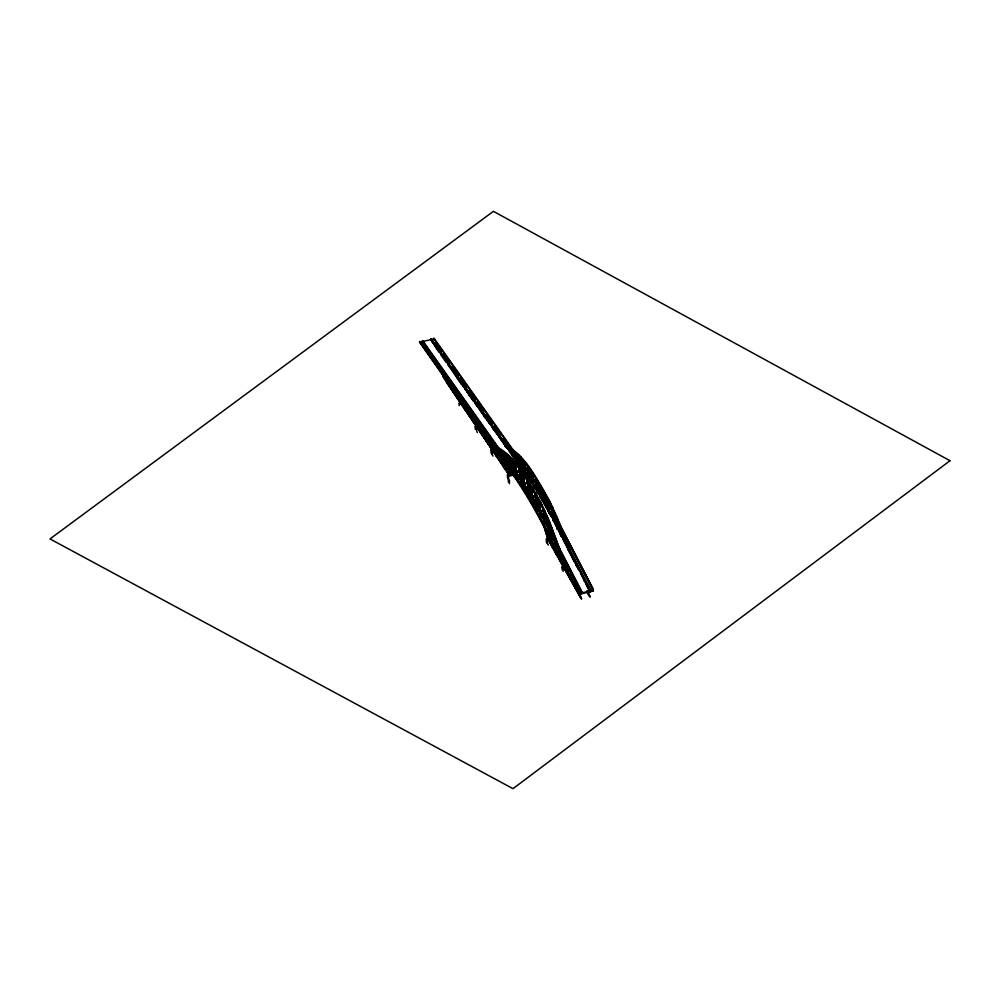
<?xml version="1.0" encoding="UTF-8"?>
<svg xmlns="http://www.w3.org/2000/svg" width="1000" height="1000" viewBox="0 0 1000 1000"><rect width="100%" height="100%" fill="white"/><g stroke="black" fill="none" stroke-linecap="round" stroke-linejoin="round"><path stroke-width="1.5" d="M511.5 467.562L512.013 459.025L512.438 468.188L511.5 467.562L512.438 468.188M511.95 468.3L512.013 459.025M546.812 525.887L547.762 518.275L547.413 526.775L550.975 527.5L554.275 540.025L554.9 536.613L554.763 539.913L551.825 528.337L547.562 527.35L546.975 525.938L543.862 510.25L546.812 525.887L547.463 525.825L544.35 510.138L547.463 525.825A366.613 109.95 77 0 0 516.15 473.275L512.4 459.312L507.562 462.45L511.6 458.913L512.212 467.812L515.363 472.188A366.613 109.95 77 0 0 512.212 467.812L422.25 340.812L422.25 342.638L424.038 345.163M520.025 465.6L520.538 457.05L520.95 466.213L520.025 465.6L520.95 466.213M520.462 466.325L520.037 457.163M501.413 453.4L505.25 453.375L504.738 458.15L505.1 453.125L504.9 454.075L501.413 453.4L505.4 453.963M504.738 458.15L504.6 453.237L507.475 462.3L508.125 462.113L508.375 456.112L507.663 455.863L507.475 462.3M505.225 458.038L505.1 453.125L504.438 453.3M513.763 452.962L513.25 456.175L513.125 451.262C517.562 451.75 503.562 451.337 513.425 452.1C512.35 447.638 514.975 462.638 516.65 460.138L516.663 453.775L516.075 460.475L520.438 457.45L524.012 471.488L528.675 466.85L524.812 471.887L524.012 470.887L524.325 472L528.488 467.475L531.737 483.013L528.675 466.85M513.737 456.062L513.6 452.7M515.438 473.025L515.975 463.512L516.375 473.638L515.438 473.025L516.375 473.638M519.663 468.938L519.6 479.113L515.662 473.387L515.712 463.988L516.15 473.275L520.087 479L520.15 468.825L515.487 473.462L511.6 458.913M515.875 473.762L515.487 463.625M523.95 471.062L524.5 461.538L524.888 471.675L523.95 471.062L524.888 471.675M524.4 471.788L524.012 461.65M524.45 470.938L524.5 461.538M528.688 472.912L528.6 477.025L524.663 471.3L524.712 463.237M519.375 478.75L520.075 469.038L520.312 479.363L519.375 478.75L520.312 479.363M519.812 479.475L520.075 469.038M529 469.162L528.337 477.5L528.1 467.188L529.038 467.8L528.1 467.188M532.4 482.837L528.987 467.362L528.325 467.55L528.112 477.137L430.775 338.837L524.5 471.375M528.337 477.5L528.55 467.912M429 351.362L422.738 342.525L422.75 340.7L512.238 467.163A366.613 109.95 77 0 1 547.463 525.087M433.025 343.038L431.238 340.513L431.262 338.725L520.75 465.188A366.613 109.95 77 0 1 555.975 523.112M549.188 538.3L546.4 538.95L546.312 541.75L548.387 545.062M547.375 543.45L547.463 540.65L546.4 538.95M562.038 569.663L562.125 566.862L564.913 566.225M563.1 571.362L563.188 568.575L562.125 566.862M578.962 592.737L578.85 594.375L581.525 593.75L581.638 592.112M582.137 592L582.013 593.638L590.037 591.775L590.163 590.138M590.65 590.025L590.525 591.663L593.2 591.038L593.325 589.4L558.65 522.325L593.312 589.562M459.087 405.65L459.175 402.85L460.238 404.562M475.225 429.3L475.3 426.512L479.487 425.538M475.3 426.512L477.3 432.625M497.488 453.062L497.125 456.275L495.262 449.038L491.075 449.963L490.988 452.75L493.062 456.075M492.05 454.45L492.125 451.662L491.075 449.963M513.062 473.237L507.488 474.525L507.4 477.325L509.475 480.637L509.387 483.738M508.325 482.038L508.413 478.938M508.462 479.025L508.55 476.238L507.488 474.525M523.212 484.575L524.075 475.012L524.15 485.188L523.212 484.575L524.15 485.188M531.75 488.45L531.538 498.338L528.438 481.688L523.625 485.65L523.8 475.487M523.663 485.3L524.075 475.012M527.2 490.913L528.05 481.388L528.125 491.525L527.2 490.913L528.125 491.525M527.413 491.275L528.125 481.163L531.712 497.713L536.062 494.613L538.538 506.875M527.638 491.637L528.05 481.388M528.275 481.75L527.913 491.163L527.95 481.8L531.225 497.825L531.888 497.638L532.25 488.338L531.4 497.75L536.062 494.613M531.175 497.388L532.025 487.975L532.1 498L531.175 497.388L532.1 498M531.737 482.6L532.587 473.038L532.663 483.212L531.737 482.6L532.663 483.212M531.95 482.962L532.325 473.512M531.613 498.113L532.025 487.975M532.175 483.325L532.587 473.038M532.812 473.4L531.912 482.95M535.138 504.225L535.988 494.837L536.062 504.837L535.138 504.225L536.062 504.837M536.075 479.525L536.163 489.663L537.013 480.138L536.075 479.525L537.013 480.138M535.363 504.588L535.575 494.725M535.938 489.3L536.65 479.2L540.237 495.737L544.575 492.638L547.638 507.825M535.575 504.95L535.5 494.95M536.163 489.663L536.562 479.412M536.087 498.288L535.85 504.475L535.887 495.238L539.675 512.6L543.85 509.312L539.538 512.025L539.45 502.025L540.375 502.638L540.163 512.487M547.562 508.1A366.613 109.95 77 0 0 536.475 489.2L536.575 485.163M541.263 516.175L536.375 495.125L535.712 495.312L538.925 511.362L539.45 502.025M539.688 495.412L540.538 486L540.625 496.025L539.688 495.412L540.625 496.025M540.275 486.475L540.05 496.362L544.888 493.15L548.688 510.513L552.362 507.337L548.188 510.637L547.962 500.05L548.9 500.662L548.538 509.938M540.138 496.138L540.538 486M543.038 518.425L543.875 509.613L543.962 519.15L543.038 518.425L543.962 519.15M543.65 502.25L544.5 492.863L544.587 502.863L543.65 502.25L544.587 502.863M543.875 502.612L544.575 492.638M544.1 502.975L544.5 492.863M544.487 499.412L544.362 502.5L544.4 493.263L549.012 512.825M544.888 493.15L544.237 493.338L547.438 509.387L547.962 500.05M548.45 499.938L547.612 509.325M551.125 528.088L551.125 533.975L551.613 527.975L548.05 527.238L548.138 520.763M551.562 516.462L552.388 507.638L552.487 517.175L551.562 516.462L552.487 517.175M551.125 533.975L551.512 528.375L554.275 540.025M552 517.288L552.388 507.638M551.625 533.862L552 528.263L554.412 538.45M561.737 537.025L555.375 524.7L556.275 516.3L556.562 525.262L560.35 526.362L563.275 537.938L563.413 534.637L562.788 538.05L559.5 525.525L555.5 523.962A366.613 109.95 77 0 0 520.25 465.962M555.938 524.8L560.125 526L556.075 525.388L556.275 516.3M562.625 538L563.275 537.938L560.513 526.3L560.138 531.888L559.425 531.638L559.637 526.112M559.65 532L560.025 526.413L562.788 538.05M560.138 531.888L560.125 526M507.663 455.863L507.638 462.225L504.6 453.237M508.05 462.337L508.15 455.75M523.375 467.188L520.612 456.825L515.938 459.888L516.175 453.888M524.663 471.3L520.925 457.337L516.575 460.363L516.663 453.775M548.488 534.85L548.3 539.062L552.288 545.175L548.8 538.95L548.913 536.15M551.8 545.3L552.025 540.025M552.238 540.438L552 546.138L551.163 539.487M552.625 537.275L552.188 546.6L552.863 542.275M554.412 536.725L554.562 540.9L557.05 542.275L554.913 540.2L556.562 542.388M554.9 536.613L555.062 540.788L557.05 542.275M556.188 552.712L555.862 548.875M556.7 550.962L556.087 553.737L556.325 548.387M556.487 550.575L556.375 553.25L556.512 550.487M559.15 555.538L559.587 559.987L559.725 556.975M560.45 551.912L559.8 560.35L560.013 555.875M560.2 556.237L560.5 560.625M562.925 534.75L563.088 538.925L565.562 540.3L563.425 538.237L565.075 540.413M563.413 534.637L563.088 538.925M563.625 564.188L564 566.862M563.725 567.375L564.338 564.462M564.125 564.062L564.412 567.612M567.537 571.388L567.913 573.85M567.638 574.35L567.75 571.775L568.138 574.237M568 570.862L568.325 574.587M571.462 578L571.825 580.837M575.363 585.25L575.737 587.812M588 590.938L588.387 593.212M548.337 533.062L548.263 539.487M552.225 540.6L551.975 546.4L552.25 545.6M555.887 553.362L556.125 548.013L555.9 553.4L555.05 547.013M559.8 560.35L560 555.862M560.288 560.237L560.425 557.238M564.2 567.225L564.325 564.45M458.913 398.088L461 403.512L460.688 400.125M465.35 402.475L461.55 397.188L460.788 403.2L460.913 400.475M461 403.512L461.138 400.825M464.562 408.812L465.5 409.338L464.562 408.812L464.7 405.925M464.925 406.275L464.787 409.125L465.412 406.163M465.012 409.45L465.188 405.812M468.575 414.725L469.513 415.25L468.575 414.725L468.713 411.725M469.562 395.775L473.375 400.625M468.938 412.075L468.8 415.05L469.425 411.962M469.025 415.363L469.225 410.95M470.05 395.662L469.338 395.4M473.663 418.113L473.025 421.312L472.762 416.9M477.85 420.25L473.612 414.2L472.8 420.988L472.95 417.875M473.025 421.312L473.188 418.038M476.587 426.6L477.912 427.7L476.587 426.6L476.712 423.988M477.488 422.925L476.812 426.925L476.987 423.038M477.212 423.387L477.025 427.238L477.638 424.562M480.588 432.488L480.788 428.438M481.5 428.675L480.812 432.8L481.012 428.787M481.275 428.325L481.037 433.125L481.65 430.35M484.8 434.2L484.6 438.45L483.688 432.95M485.025 434.538L484.825 438.762L485.513 434.425M485.288 434.087L485.037 439.087L485.662 436.188M489.1 444.162L488.812 439.95M488.825 444.65L489.038 440.213M489.3 439.837L489.062 444.762L493.113 450.062L489.55 444.65L489.688 441.863M489.525 440.1L489.312 444.538L492.025 443.038M492.625 450.175L492.825 445.725M492.837 450.55L493.05 445.988M493.338 444.925L493.075 450.662L497.125 455.85M494.162 429.663L493.45 429.4M488.612 444.275L486.112 440.637L493.162 450.462L493.475 447.312M496.413 454.787L493.562 450.55L493.7 447.675M496.637 455.962L496.85 451.463M497.075 451.725L496.838 456.788L499.525 455.513M497.337 451.337L497.088 456.45L501.138 461.512M497.35 455.962L497.325 456.675L489.538 444.862M500.425 460.475L497.575 456.337L497.775 451.987M500.65 461.625L500.863 457.15M504.425 466.6L501.575 462.312L500.85 462.512L501.15 455.95M501.375 456.325L501.087 462.425L505.138 467.663M501.5 458.888L500.85 462.45M501.575 462.312L501.725 459.263M504.65 467.775L504.9 462.463M508.575 466.5L504.85 468.6L505.112 462.837M505.387 462.1L505.1 468.263L508.663 473.45L509.375 468.663L509.062 475.1L509.8 469.95M505.513 464.7L505.337 468.488L501.125 461.975M508.438 472.3L505.588 468.15L505.737 465.062M508.663 473.45L508.888 468.775M509.113 469.15L509.012 474.738L513.475 473.85M509.012 474.738L509.525 470.588M552.85 537.688L552.663 536.85M556.975 528.3L557.663 519.538L557.712 528.15M573.038 558.3L569.55 552.612M575.7 582.975L576.013 582.025M579.412 589.675L579.875 595.188M580.075 590.4L579.9 589.562M581.275 598.938L548.05 539.075L548.35 532.863M581.763 598.825L568.188 574.062M588.1 588.538L587.925 587.7M588.587 588.425L585.6 582.612M589.8 596.962L586.788 591.112M590.288 596.85L587.288 590.988M459.825 399.438L461.05 402.762L461.175 400.012M509.162 468.162L508.862 474.275L512.837 473.425M509.312 465.1L510.175 457.35L510.025 465.363M509.538 465.475L509.688 457.463M443.387 376.488L509.35 474.162L509.5 471.1M509.8 464.988L510.175 457.35M517.825 463.125L518.688 455.375L518.462 464.913M518.05 463.5L518.2 455.487M518.325 463.013L518.612 456.9M548.05 534.05L547.8 539.163L580.525 597.587M548.275 529.388L549.15 521.512L548.913 531.2M548.5 529.763L548.65 521.625M548.462 535.487L548.288 539.038L564.388 567.762M548.688 530.825L549.15 521.512M556.712 528.962L557.175 519.65M557.288 527.3L557.663 519.538M454.888 392.287L456.987 397.6L456.675 394.325M457.512 378.738L461.325 383.612M457.388 394.55L456.763 397.275L456.887 394.663M456.987 397.6L457.113 395.012M458 378.625L457.8 377.925M444.963 379.725L445.112 376.85M448.875 383.062L448.75 385.412L449.113 383.013M449.237 385.3L449.363 382.95M453.1 389.2L452.975 391.613L456.737 391.4M455.8 393.587L457 396.85L457.15 394.212M528.125 481.163L523.475 485.075L524.288 475.375L523.713 484.875L520.3 469.4L523.888 484.8L523.225 484.988L519.812 469.525L523.387 484.925M550.862 538.25L548.062 538.775L548.75 539.375M551.962 546.362L555.112 545.075M578.85 594.375L544.275 526.475A366.613 109.95 77 0 0 509.05 468.55L419.575 341.425L509.075 467.738A366.613 109.95 77 0 1 544.3 525.65L578.962 592.9M544.175 527.288A365.412 109.588 77 0 0 509.075 469.562L419.55 342.25L422.225 341.625L511.725 467.925A366.613 109.95 77 0 1 546.95 525.85L553.225 538.987M555.862 524.587L555.95 523.763A366.613 109.95 77 0 0 548.212 509.263M480.812 432.8L481.3 428.713M476.812 426.925L477.287 422.975M472.8 420.988L473.587 414.65M545.075 512.188L560.975 554L548.763 521.888L541.163 505.175A365.425 109.588 77 0 0 529.487 484.637C521.275 470.838 512.337 456.712 497.625 448.975M518.212 466.5L509.775 456.637L496.875 446.975C512.1 454.913 521.6 469.263 530.013 483.612A366.613 109.95 77 0 1 541.725 504.212L549.35 520.975L561.462 553.888L549.25 521.775L541.237 504.325A366.613 109.95 77 0 0 529.525 483.725M570.087 551.112L569.5 552.025L570.087 551.112L557.875 519L550.237 502.238A366.613 109.95 77 0 0 538.538 481.637C530.125 467.287 520.625 452.938 505.387 445M460.788 403.2L461.163 400.412M456.763 397.275L457.137 394.613M515.975 473.35L520.15 468.825M515.8 473.975L515.487 472.863L515.8 473.975L520.462 469.338M516.287 473.862L520.3 469.4M528.175 466.962L524.175 471.425L524.712 461.9M523.475 485.075L527.638 481.287M523.625 485.65L528.438 481.688M544.087 492.75L539.913 495.775L540.763 486.362L540.4 495.662L539.738 495.85L536.462 479.825L532.137 483.675L536.15 479.312M531.987 483.1L536.65 479.2M531.538 498.338L535.712 495.312M532.025 498.225L535.163 495.95M540.05 496.362L544.237 493.338M507.425 461.863L512.087 458.8M507.562 462.45L511.912 459.425L516.15 473.275M515.938 459.888L519.562 457.562M543.85 509.312L540.025 511.912L541.875 517.562M539.675 512.6L543.987 509.9M552.362 507.337L547.962 510.025L548.85 512.888M503.537 461.325L501 462.775L503.925 460.188M500.85 462.188L503.387 460.737M501 462.775L503.05 461.438M507.938 466.037L505.012 468.612L508.088 466.625M505.138 468.088L507.4 466.587M499.913 454.45L496.637 456.388L493.05 451.112M499.038 455.625L496.85 456.213L499.7 459.9M495.562 448.913L492.675 450.575L496.05 448.8M490.55 441.925L492.975 451.012L495.7 449.5M492.975 451.012L496.188 449.387M487.55 437.463L485.363 438.725M482.775 432.2L485.2 439.312L487.75 438.013M491.538 443.15L488.825 444.525L489.55 444.65M483.575 431.737L481.475 432.938M493.587 451.062L489.1 445.037L491.725 443.713M479.588 426.075L477.088 427.337L480.087 425.962M478.325 424.9L481.312 433.525L483.775 432.287M477.425 427.812L479.8 426.625M473.2 421.562L474.025 421.938L473.2 421.562L475.613 420.375M473.537 422.05L475.825 420.925M469.312 415.788L470.138 416.163L469.312 415.788L471.637 414.663M469.65 416.275L471.85 415.213M465.425 410.05L466.25 410.412L465.425 410.05L467.663 408.975M465.763 410.525L467.875 409.525M461.875 404.762L463.9 403.812M548.062 538.775L550.737 537.663M552.175 546.763L554.8 545.75M556.087 553.737L558.6 552.688M558.775 553.25L556.875 554.138M562.762 560.737L561.025 561.562M564.4 568.575L568.25 567.688M513.612 451.15L512.95 451.325M505.1 453.125L507.962 462.188L504.925 453.188M514.05 452.438L516.475 460.213L513.875 452.5M540.55 496.25L536.962 479.712L532.487 482.987M540.775 516.287L539.612 511.925L540.95 516.237M555.5 523.962L552.375 508.275L555.5 523.962L590.525 591.663M549.95 514.15L548.625 509.837L549.788 514.2M555.325 523.913L555.988 523.85L552.863 508.162L556.425 524.688M493.775 443.25L493.275 443.363M494.95 449.087L496.637 456.388L500.825 461.987M499.825 456.1L501.15 461.938L499.65 456.163M505.825 460.312L505.337 460.425M502.425 459.175L504.65 468.2L502.6 459.113M505.588 468.15C508.125 475.525 510.637 476.975 506.613 464.85M507.475 466.225L509.162 473.75L506.938 464.787M422.713 341.512L430.75 339.663L438.825 352.025M431.213 339.5L433.888 338.888L522.513 463.963M457.287 378.375L458.237 378.55M447.638 383.825L448.413 384.15L446.788 380.975M449.712 386.812L451.812 386.488M461.375 384.35L461.725 383.65M451.775 389.875L452.525 390.213L449.975 383.925M469.275 395.112L469.9 395.588M457.5 398.338L459.762 397.887M473.288 400.775L473.425 401.362M463.688 407.537L464.475 407.863L462.225 402.075M469.787 409.363L471.987 413.162M467.812 413.625L468.6 413.95L466.287 407.925M481.325 412.125L482.125 412.225L481.4 412.413M471.938 419.75L472.738 420.075L471.938 419.75L470.363 413.8M472.575 420.662L473.512 421.2M474.275 419.075L476.075 425.85L476.863 426.188L475.737 421.925M481.85 426.362L484.038 430.15M476.362 428.212L479.15 427.575M480.2 431.912L481.312 433.525M493.375 429.113L494.012 429.575M481.087 432.362L478.55 425.025M485.2 439.312L484.812 437.938M489.312 444.412L486.9 437.537M493.9 443.375L496.987 448.45M489.1 445.037L493.15 450.475M505.5 446.475L506.238 446.287M492.825 450.788L493.562 450.55M492.125 451.662L494.913 451.012M509.938 451.425L513.763 451.4M510.087 451.9L513.913 451.987M505.25 453.375L504.9 454.075M496.637 456.388L497.575 456.337M513.962 457.438L513.612 458.125M498.212 451.887L500.662 462.05L501.312 461.875M512.4 459.312L511.75 459.5L511.75 468.938A365.412 109.588 77 0 1 514.1 472.175M520.925 457.337L520.125 456.938M512.463 459.75L511.525 459.137M504.65 468.2L505.363 467.912L503.088 459M520.513 469.775L519.587 469.162M506.45 464.9L508.675 473.862L509.338 473.7M508.55 476.238L514.125 474.95M524.513 475.737L523.575 475.125M533.025 473.762L532.1 473.15M527.888 476.775L528.825 477.388M536.962 479.712L536.3 479.888L536.425 489.188M532.463 488.7L531.538 488.088M540.988 486.725L540.05 486.112M544.938 493.587L544.012 492.975M543.688 510.325L544.35 510.138M552.212 508.35L552.863 508.162M539.45 511.987L540.1 511.812M547.962 510.025L548.625 509.837M556.712 517.312L555.788 516.413M557.388 520.025L550.163 503.088A365.412 109.588 77 0 0 538.5 482.55L534.113 475.4M547.413 526.775L551.613 527.975M551.337 528.45L552 528.263M559.862 526.475L560.513 526.3M560.65 535.413L559.75 532.6M548.8 538.95L547.8 539.163L543 523.45M566.675 571.362L548.538 538.962L547.875 539.2L548.562 538.663M547.463 540.65L551.638 539.688M554.113 539.975L554.763 539.913M550.163 538.088L551.788 545.688L552.463 545.575L550.975 539.5M568.375 550.188L569.163 550.325L568.438 550.475M572.263 557.712L572.388 558.3M568.125 567.1L567.762 567.8M563.188 568.575L565.975 567.925M567.7 567.513L568.65 567.775M576.275 565.825L576.638 565.125M564.688 569.087L564.888 568.462M567.15 572.5L565.7 568.112M567.45 573.025L566.062 568.962M584.275 581.225L584.775 581.112M574.525 585.65L573.112 581.438M575.475 588.325L576.163 588.562M579.3 589.812L579.425 590.388M578.212 592.225L577.075 589.3M590.138 590.962L582.1 592.825L546.975 525.037A366.6 109.95 77 0 0 511.75 467.113M528.488 482.113L527.562 481.5M577.125 566.213L578.025 569.025M548.713 530.475L549.025 530.375M552.6 538.013L552.913 537.9M551.788 545.688L550.675 539.6M556.35 553.1L553.913 544.087M504.9 445.112L518.288 454.663L526.725 464.5M505.412 446.012L518.8 455.562L522.775 459.613M504.925 446.125C520.125 454.05 529.625 468.338 538.013 482.663A365.425 109.562 76.9 0 1 549.663 503.263M499.338 449.725L510.288 457.537L514.263 461.587M490.387 423.938L497.088 433.288M490.363 424.387L492.15 426.838M491.688 426.5L493.913 429.688M483.65 428.363L485.45 430.812M481.375 426.025L493.212 442.663M478.325 406.938L480.112 409.387M462.663 385.575L465.788 390M486.362 418.275L489.05 421.962M478.312 407.388L480.1 409.85M479.625 409.5L485.875 418.387M486.337 418.738L489.888 424.05L481.775 412.65M449.5 380.213L453.3 385.462M454.637 387.438L461.337 396.812M455.938 390.012L452.812 385.575M471.6 411.362L473.387 413.825M478.738 421.488L480.525 423.938M453.225 386.775L455.012 389.237M469.325 409.025L476.025 418.387M480.037 424.05L476.912 419.625M477.337 420.825L480.025 424.5M454.2 373.338L455.988 375.8M471.188 396.812L472.975 399.275M471.163 397.262L472.95 399.725M471.575 398.612L473.825 401.362M445.188 375.425L446.975 377.887M463.975 401.362L457.262 391.975M462.163 399.35L463.95 401.812M466.275 389.888L468.062 392.362M476.987 404.963L473.875 400.5M466.25 390.35L468.038 392.812M485.025 416.3L481.9 411.85M466.675 391.238L469.363 394.95M474.288 401.7L476.975 405.412M483.225 414.275L485.012 416.75M498.425 435.262L502.212 440.575M459.513 381.587L461.763 384.35M474.712 402.6L477.837 407.05M495.275 431.262L497.062 433.738M498.4 435.712L501.975 440.662M483.625 415.625L485.412 418.1M466.688 404.462L468.475 406.925M451.025 383.113L448.837 380.637M486.775 432.788L489.9 437.238M449.212 381.087L451 383.562M492.587 440.95L490.8 438.475L497.025 447.35M457.25 392.438L459.038 394.9M465.288 403.787L467.962 407.5M474.212 416.362L476 418.837M486.262 433.35L488.95 437.062M489.387 437.8L492.962 442.75M503.325 442.188L509.137 450.375M503.312 442.65L505.988 446.362M503.738 443.55L505.962 446.763M495.712 445.4L497.5 447.887M515.662 473.387L503.688 457.575M493.425 443.038L497.225 448.375M497.45 448.738L501.025 453.7M498.325 450.438L500.112 452.912M510.475 452.262L514.275 457.638M501.475 454.35L505.05 459.363M501.45 454.8L505.025 459.812M523.425 464.562L433.913 338.062L433.913 339.888M435.7 342.413L441.962 351.262M443.75 353.787L450.025 362.625M452.713 366.425L458.975 375.262M460.763 377.788L467.025 386.637M469.712 390.425L475.988 399.275M477.775 401.8L484.038 410.637M486.725 414.425L492.987 423.275M494.787 425.8L501.05 434.65M503.738 438.438L510 447.275M516.263 456.125L518.95 459.913M434.812 345.562L441.075 354.412M444.663 359.462L450.037 367.038M452.713 370.825L458.088 378.413M461.675 383.462L467.038 391.05M469.725 394.837L475.1 402.413M478.675 407.475L484.05 415.05M486.737 418.837L492.113 426.425M495.688 431.475L501.95 440.325M503.75 442.85L509.113 450.425M516.275 460.538L518.962 464.325M440.613 354.55L445.988 362.137M447.775 364.663L457.3 378.038M457.612 378.55L462.987 386.125M464.775 388.65L472.825 400.025M474.625 402.55L479.988 410.125M491.625 426.55L497 434.125M498.787 436.65L506.838 448.013M508.625 450.55L514 458.125L513.562 457.388M432.587 356.413L437.95 363.988M439.75 366.525L449.275 379.9M449.588 380.412L454.963 387.987M456.75 390.513L463.013 399.363M466.587 404.412L471.962 411.987M473.75 414.513L480.012 423.35M483.6 428.413L488.963 435.988M503.288 456.188L505.975 459.988L505.538 459.25M428.512 351.475L433.888 359.05M435.675 361.575L441.05 369.162M445.213 374.963L450.887 383.05M452.675 385.575L458.05 393.15M462.525 399.475L467.887 407.05L464.862 402.587M469.688 409.575L477.738 420.938M479.525 423.462L485 431.662M486.688 433.575L494.738 444.938M496.538 447.463L501.9 455.05M419.575 341.587L509.062 467.887A366.6 109.95 77 0 1 544.288 525.812M517.712 465.637L522.137 472.1M526.237 463.638L530.662 470.125M505.487 460.1L509.275 465.588M488.95 444L489.588 444.925M476.075 425.85L474.862 420.613M507.713 471.712L505.35 468.225M488.263 442.95L486.6 440.513L488.162 442.837M446.838 382.088L509.55 474.988M442.9 376.6L508.65 473.9M446.35 382.2L509.062 475.1M530.188 469.288L534.587 476.225M521.663 471.262L526.062 478.2M525.6 477.375L529.975 484.525A365.425 109.588 77 0 1 541.65 505.062M551.9 507.75L552.337 508.475M536.2 488.825L536.65 489.55M543.375 509.725L543.475 519.263A365.412 109.588 77 0 1 545.425 522.863M501.512 440.325L501.95 441.062M497.488 434.637L497.925 435.375M469.85 394.837L470.288 395.575M461.812 383.488L462.262 384.237M493.475 442.188L493.925 442.925M481.425 425.163L481.863 425.913M504.85 468.6L500.625 462.088M587.263 591.45L589.525 595.5M586.775 591.562L589.038 595.612M565.9 570.462L581.013 597.475M559.25 525.337L593.2 591.038M590.65 590.188L555.988 522.95A366.613 109.95 77 0 0 520.763 465.025M555.487 523.225L590.15 590.3M563.15 539.763L578.062 568.6M580.562 573.45L590.037 591.775M582.125 592.163L547.463 524.925A366.6 109.95 77 0 0 512.238 467M546.95 525.85L581.613 592.938L578.938 593.55L544.275 526.475M554.637 541.725L556.062 544.5M556.487 545.3L581.525 593.75M561.188 534.875L561.6 535.688M572.85 557.463L573.275 558.275M576.75 565L577.163 565.8M580.638 572.525L581.05 573.337M584.525 580.062L584.938 580.862M573.225 558.675L576.013 564.075M577.812 567.562L579.9 571.6M560.688 534.987L561.112 535.8M564.587 542.525L565 543.325M568.475 550.05L568.888 550.85M576.25 565.112L576.675 565.913M572.737 558.787L574.125 561.487M586.5 585.425L587.888 588.125M553.088 537.663L552.175 536.962M561.512 554.475L564.3 559.862M564.712 560.65L568.425 567.35M568.6 568.188L569.987 570.875M572.5 575.712L575.962 582.463M578.475 587.288L579.862 589.987L576.587 584.7M563.85 559.55L564.263 560.363M567.737 567.087L568.15 567.888M572.05 575.425L571.625 574.612L571.65 575.337M575.525 582.15L575.938 582.95M548.663 530.65L552.137 537.388M558.525 549.75L559.913 552.45M564.225 560.763L567 566.163M549.675 503.2L557.275 519.913L569.5 552.025M547.762 518.275L548.188 519.288L547.275 518.387M569.987 551.912L557.375 519.113L549.75 502.35A366.613 109.963 77 0 0 538.05 481.725M513.125 451.262L516.163 460.25M455.138 392.512L456.538 396.95M456.075 393.888L457 396.85M544.812 527.625L548.525 539.125L544.975 527.625M543.162 523.425L548.038 539.237M460.225 400.1L461.05 402.762M458.925 397.562L460.562 402.875M450.863 386.275L452.075 390.312M446.788 380.387L447.95 384.263M447.262 380.275L448.413 384.15M451.725 387.525L452.525 390.213M512.238 459.387L515.6 471.95M479.038 424.913L480.988 432.238M471.65 415.988L472.738 420.075M470.788 414.738L472.25 420.188M467.013 407.975L468.6 413.95M466.788 407.812L468.3 413.512M466.525 408.088L468.113 414.062M463.713 404.988L464.475 407.863M462.075 400.8L463.988 407.975M487.762 438.825L489.25 444.45M487.875 439.963L488.587 442.663M486.312 436.025L488.462 444.125M483.263 432.088L484.425 436.475M482.837 431.712L484.637 438.488M475.838 423.025L476.562 425.737M471.238 415.175L472.425 419.637M491.037 441.812L493.288 450.425M490.863 441.812L493.075 450.325M490.363 441.925L492.575 450.438M495.438 448.975L497.3 456.213M502.925 459.062L504.4 465.075M506.062 446.662L505.575 446.775M573.688 583.263L574.338 586.3M570.212 575.262L570.65 579.725L569.712 575.375M569.95 574.925L570.55 577.688M561.2 535.6L560.712 535.712M569.163 573.663L570.35 579.188M566.562 568.85L567.15 571.638M563.125 563.45L563.763 566.45M562.238 560.163L562.975 566.038L561.75 560.275M561.987 560.562L563.275 566.562M558.888 555.163L559.487 557.95M558.038 552.762L559.587 559.987M557.8 552.5L559.288 559.45M554.188 543.85L555.462 549.788M553.7 543.962L555.612 552.875M528.325 467.55L528.6 477.025M519.812 469.525L520.087 479M496.875 446.975L496.9 447.987M523.438 464.4A366.6 109.95 77 0 1 552.212 510.188M553.5 512.562A366.6 109.95 77 0 1 558.013 521.087M520.275 465.138A366.613 109.95 77 0 1 555.487 523.062L590.625 590.85L593.3 590.225L558.625 523.15A366.613 109.95 77 0 0 553.475 513.387M511.75 467.275A366.613 109.95 77 0 1 546.975 525.2M535.688 487.938A366.613 109.95 77 0 0 520.737 465.838L520.75 466.85A365.412 109.562 76.9 0 1 522.325 469.075M523.413 465.225A366.613 109.95 77 0 1 552.188 511M541.462 493.35A365.412 109.588 77 0 1 543.025 495.95M545.375 499.925A365.412 109.588 77 0 1 550.175 508.35M532.525 484.025A365.412 109.562 76.9 0 1 535.662 488.963M536.438 490.213A365.412 109.562 76.9 0 1 538.787 494.05M540.35 496.65A365.412 109.562 76.9 0 1 543.475 501.962M544.25 503.312A365.412 109.562 76.9 0 1 546.2 506.737M548.787 511.388A365.412 109.562 76.9 0 1 551.362 516.125M552.65 518.538A365.412 109.562 76.9 0 1 553.938 520.975M512.238 468.825A365.412 109.588 77 0 1 513.8 470.975M516.163 474.263A365.412 109.588 77 0 1 518.513 477.663M528.713 493.375A365.412 109.588 77 0 1 530.275 495.938M531.838 498.537A365.412 109.588 77 0 1 534.175 502.512M535.737 505.213A365.412 109.588 77 0 1 537.038 507.488M539.625 512.1A365.412 109.588 77 0 1 542.85 518.025M524.188 472.413A365.412 109.588 77 0 1 527.325 476.95M528.112 478.113A365.412 109.588 77 0 1 530.462 481.65M533.6 486.5A365.412 109.588 77 0 1 535.175 488.988M536.737 491.512A365.412 109.588 77 0 1 538.3 494.075M539.862 496.675A365.412 109.588 77 0 1 542.987 502M543.763 503.35A365.412 109.588 77 0 1 547.013 509.075M547.65 510.25A365.412 109.588 77 0 1 550.875 516.163M552.812 519.788A365.412 109.588 77 0 1 554.087 522.225M515.675 474.387A365.412 109.588 77 0 1 518.812 478.925M520.375 481.25A365.412 109.588 77 0 1 522.737 484.825M523.513 486.025A365.412 109.588 77 0 1 526.65 490.962M527.438 492.225A365.412 109.588 77 0 1 529.788 496.05M531.35 498.65A365.412 109.588 77 0 1 534.475 503.975M535.25 505.325A365.412 109.588 77 0 1 538.488 511.05M539.788 513.387A365.412 109.588 77 0 1 541.725 516.938M543.65 520.55A365.412 109.588 77 0 1 546.213 525.438M950 460.712L512.975 788.675L50 538.925L493.413 211.325L950 460.712M445.988 380.375L445.988 380.375M449.012 384.975L449.462 385.625L449.012 384.975M453.025 390.863L453.8 391.987L453.025 390.863M576.987 566.05L576.987 566.05M509.075 469.562L509.05 468.55L509.075 469.562"/></g></svg>
